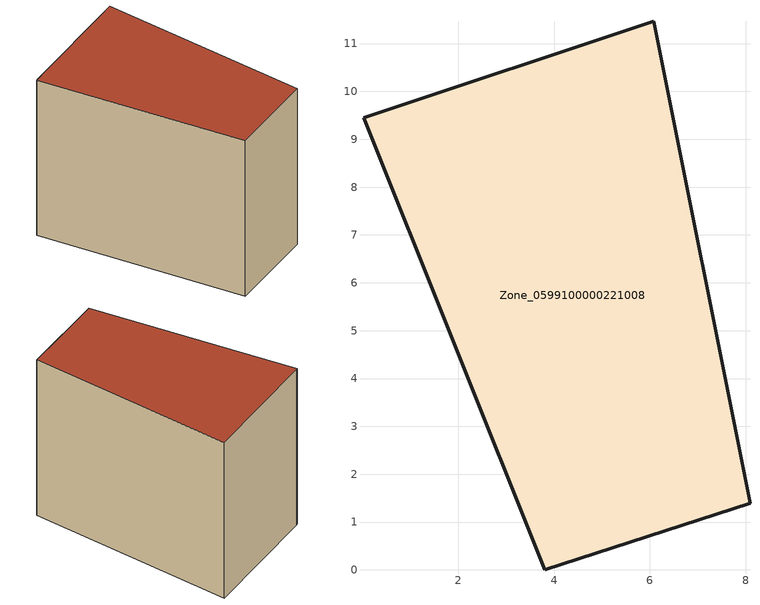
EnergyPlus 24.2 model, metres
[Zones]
Zone_0599100000221008
 floor ground (C_G): 3.81,0 0.02,9.45 0.11,9.48 6.08,11.47 8.09,1.39 z0.21
 wall outside (C_F): 8.09,1.39 6.08,11.47 0.11,9.48 0.02,9.45 3.81,0 8.09,1.39 z0.21:8.59
 roof outside (C_R): 0.02,9.45 3.81,0 8.09,1.39 6.08,11.47 0.11,9.48 z8.59
[BUILDING]
Pand.0599100000221008: North Axis=0; Terrain=City; Loads Convergence Tolerance Value=0.04; Temperature Convergence Tolerance Value=0.4; Solar Distribution=FullExterior; Maximum Number of Warmup Days=25; Minimum Number of Warmup Days=1
[Site:Location]
Rotterdam.The.Hague.AP_ZH_NLD Design_Conditions: Latitude=51.96; Longitude=4.45; Time Zone=1; Elevation=-4.5
[SITE:GROUNDTEMPERATURE:BUILDINGSURFACE]
18, 18, 18, 18, 18, 18, 18, 18, 18, 18, 18, 18
[MATERIAL] Thermal Absorptance=0.9; Solar Absorptance=0.7; Visible Absorptance=0.7
Name | Roughness | Thickness | Conductivity | Density | Specific Heat
G.TC.1946 | MediumSmooth | 0.15 | 1 | 540 | 1210
F.TC.1946 | Rough | 0.3 | 0.857143 | 1920 | 840
R.TC.1946 | MediumRough | 0.2 | 0.909091 | 1500 | 1000
[CONSTRUCTION]
C_G: G.TC.1946
C_F: F.TC.1946
C_R: R.TC.1946
[ZONE]
Zone_0599100000221008: Type=1; Multiplier=1; Ceiling Height=Autocalculate; Volume=Autocalculate; Floor Area=autocalculate; Part of Total Floor Area=Yes
[ZONEINFILTRATION:DESIGNFLOWRATE]
Infil_Zone_0599100000221008: Zone or ZoneList or Space or SpaceList=Zone_0599100000221008; Schedule=AlwaysOn; Design Flow Rate Calculation Method=Flow/Area; Flow Rate per Floor Area=0.003; Constant Term Coefficient=1; Temperature Term Coefficient=0; Velocity Term Coefficient=0; Velocity Squared Term Coefficient=0
[HVACTEMPLATE:ZONE:IDEALLOADSAIRSYSTEM]
Zone_0599100000221008: Maximum Heating Supply Air Temperature=50; Minimum Cooling Supply Air Temperature=13; Maximum Heating Supply Air Humidity Ratio=0.0156; Minimum Cooling Supply Air Humidity Ratio=0.0077; Heating Limit=NoLimit; Cooling Limit=NoLimit; Dehumidification Control Type=ConstantSensibleHeatRatio; Cooling Sensible Heat Ratio=0.7; Dehumidification Setpoint=60; Humidification Control Type=None; Humidification Setpoint=30; Outdoor Air Method=None; Outdoor Air Flow Rate per Person=0.00944; Outdoor Air Flow Rate per Zone Floor Area=0; Outdoor Air Flow Rate per Zone=0; Demand Controlled Ventilation Type=None; Outdoor Air Economizer Type=NoEconomizer; Heat Recovery Type=None; Sensible Heat Recovery Effectiveness=0.7; Latent Heat Recovery Effectiveness=0.65
[ZONECONTROL:THERMOSTAT]
ThermostatControl_Zone_0599100000221008: Zone or ZoneList=Zone_0599100000221008; Control Type Schedule=DualSetpointControlType; Control 1=Thermostat_Zone_0599100000221008; Temperature Difference Between Cutout And Setpoint=0
[THERMOSTATSETPOINT:DUALSETPOINT]
Thermostat_Zone_0599100000221008: Heating Setpoint Temperature Schedule=HeatingSetpoint_Zone_0599100000221008; Cooling Setpoint Temperature Schedule=CoolingSetpoint_Zone_0599100000221008
[SCHEDULE:COMPACT]
HeatingSetpoint_Zone_0599100000221008: Through: 12/31, For: AllDays, Until: 24:00, 21
CoolingSetpoint_Zone_0599100000221008: Through: 12/31, For: AllDays, Until: 24:00, 24
DualSetpointControlType: Through: 12/31, For: AllDays, Until: 24:00, 4
AlwaysOn: Through: 12/31, For: AllDays, Until: 24:00, 1
